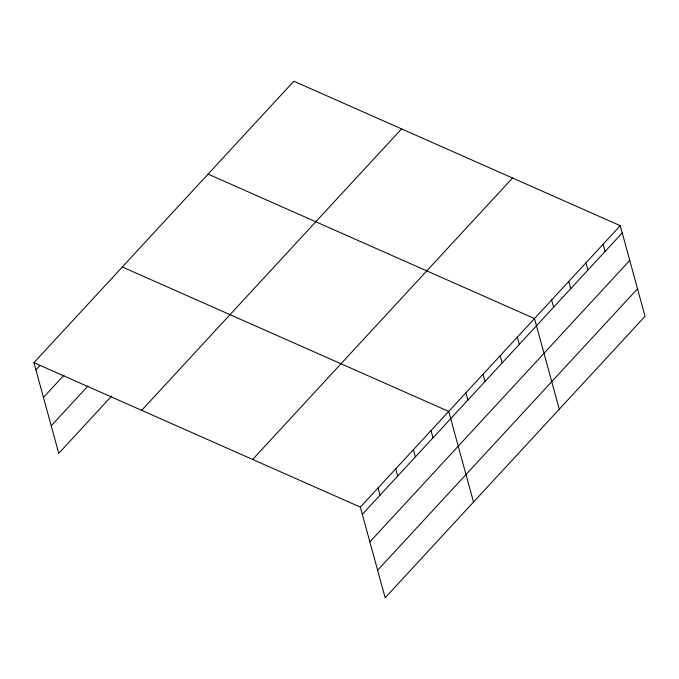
<?xml version="1.0" encoding="UTF-8"?>
<svg xmlns="http://www.w3.org/2000/svg" width="679" height="679" viewBox="0 0 679 679"><rect width="100%" height="100%" fill="white"/><g stroke="black" fill="none" stroke-linecap="round" stroke-linejoin="round"><path stroke-width="1.02" d="M33.95 362.679L293.846 81.225L620.25 225.674L645.05 316.321L385.154 597.775L360.354 507.128L33.95 362.679L58.75 453.326L111.763 395.908M35.928 369.902L40.163 365.31M43.456 397.436L63.953 375.232M51.214 425.792L87.973 385.986M141.665 410.354L401.561 128.891M252.647 459.462L512.535 178.008M360.354 507.128L620.25 225.674M362.331 514.351L622.227 232.897M369.868 541.876L629.756 260.422M377.626 570.241L637.522 288.787M208.08 174.104L534.483 318.553L559.284 409.199M122.313 266.991L448.726 411.432L473.518 502.078M603.096 244.253L605.074 251.468M585.943 262.824L587.921 270.047M568.79 281.403L570.767 288.626M551.637 299.982L553.614 307.197M517.339 337.132L519.308 344.346M500.185 355.703L502.154 362.925M483.032 374.282L485.001 381.505M465.879 392.861L467.848 400.075M431.046 430.571L433.024 437.794M413.375 449.71L415.353 456.933M395.704 468.849L397.682 476.072M378.033 487.989L380.002 495.212"/></g></svg>
